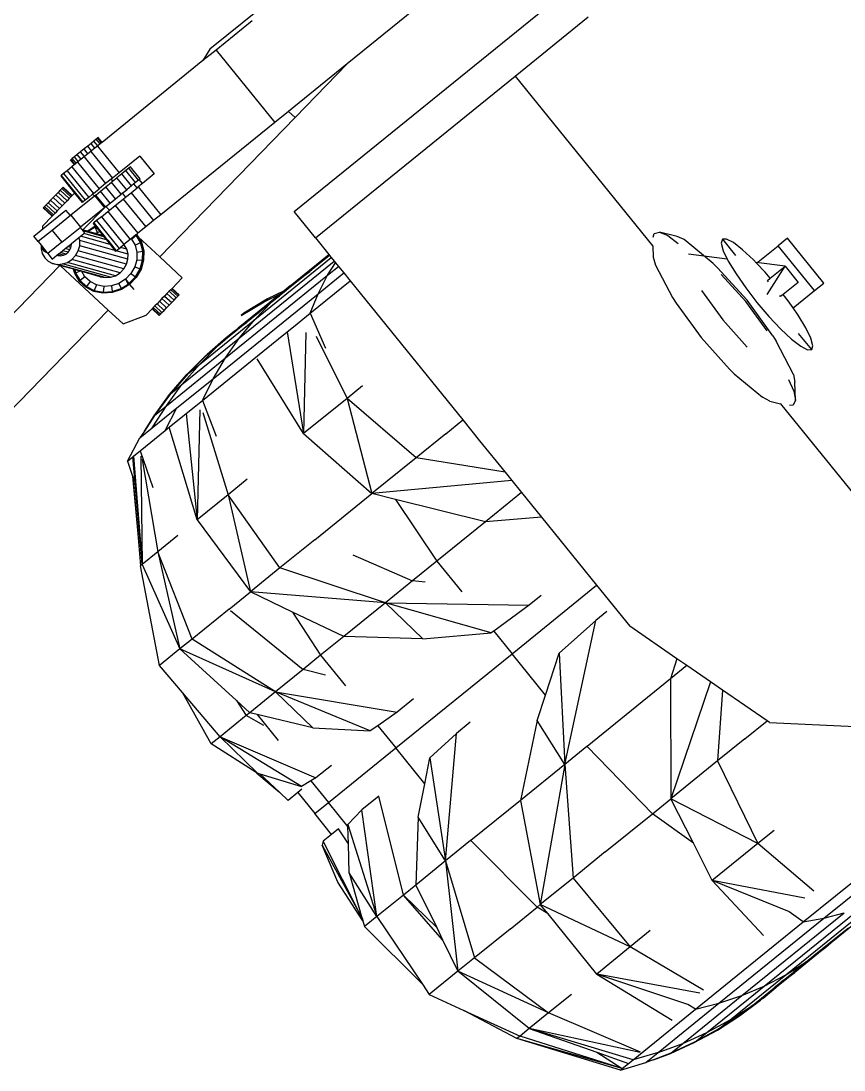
# Model space of a CAD drawing. Header units: inches. Extents: x -625442 to 34963, y -27993 to 66986.
# Drawn here: x -336495.08 to -336473.98, y 27879.88 to 27906.79 of the extents above; entities that cross this region are included whole.
import ezdxf

# ---------------------------------------------------------------- set-up
doc = ezdxf.new("R2010")
doc.units = ezdxf.units.IN
doc.header["$LTSCALE"] = 0.5
doc.header["$MEASUREMENT"] = 0
doc.layers.add('P-FURNITURE', color=201, linetype='Continuous')

# ---------------------------------------------------------------- blocks, each defined once
blk = doc.blocks.new('John Deere pl')
for p, q in [((7.2852, 3.6686), (7.1587, 3.6686)), ((7.1822, 3.6725), (7.2357, 3.6725)), ((7.2109, 3.6715), (7.2052, 3.6715)), ((7.2357, 3.6725), (7.2109, 3.6715)), ((7.2504, 3.6715), (7.2109, 3.6715)), ((7.2357, 3.6725), (7.2765, 3.6725)), ((7.2556, 3.6717), (7.2357, 3.6725)), ((7.2556, 3.6717), (7.2504, 3.6715)), ((7.2605, 3.6715), (7.2504, 3.6715)), ((7.2765, 3.6725), (7.2556, 3.6717)), ((7.2605, 3.6715), (7.2556, 3.6717)), ((7.2852, 3.6686), (7.2605, 3.6715)), ((7.2605, 3.6715), (7.2772, 3.6715)), ((7.2902, 3.6719), (7.2765, 3.6725)), ((7.2765, 3.6725), (7.3043, 3.6725)), ((7.2902, 3.6719), (7.2772, 3.6715)), ((7.2906, 3.6715), (7.2772, 3.6715)), ((7.3583, 3.6686), (7.2852, 3.6686)), ((7.3095, 3.6637), (7.2852, 3.6686)), ((7.3043, 3.6725), (7.2902, 3.6719)), ((7.2968, 3.6717), (7.2902, 3.6719)), ((7.2906, 3.6715), (7.2968, 3.6717)), ((7.2906, 3.6715), (7.2945, 3.6715)), ((7.2987, 3.6716), (7.2945, 3.6715)), ((7.2945, 3.6715), (7.3027, 3.6715)), ((7.2968, 3.6717), (7.3112, 3.6722)), ((7.2987, 3.6716), (7.2968, 3.6717)), ((7.3129, 3.6721), (7.2987, 3.6716)), ((7.3027, 3.6715), (7.2987, 3.6716)), ((7.3314, 3.6715), (7.3027, 3.6715)), ((7.3182, 3.6725), (7.3043, 3.6725)), ((7.3112, 3.6722), (7.3043, 3.6725)), ((7.3112, 3.6722), (7.3182, 3.6725)), ((7.3129, 3.6721), (7.3112, 3.6722)), ((7.3198, 3.6724), (7.3129, 3.6721)), ((7.3314, 3.6715), (7.3129, 3.6721)), ((7.3182, 3.6725), (7.3214, 3.6725)), ((7.3182, 3.6725), (7.3198, 3.6724)), ((7.3214, 3.6725), (7.3198, 3.6724)), ((7.3198, 3.6724), (7.3458, 3.6715)), ((7.3483, 3.6715), (7.3214, 3.6725)), ((7.3583, 3.6686), (7.3314, 3.6715)), ((7.3314, 3.6715), (7.3458, 3.6715)), ((7.3458, 3.6715), (7.3732, 3.6686)), ((7.3483, 3.6715), (7.3458, 3.6715)), ((7.375, 3.6686), (7.3483, 3.6715)), ((7.3732, 3.6686), (7.3583, 3.6686)), ((7.385, 3.6637), (7.3583, 3.6686)), ((7.3732, 3.6686), (7.4003, 3.6637)), ((7.3732, 3.6686), (7.375, 3.6686)), ((7.4014, 3.6637), (7.375, 3.6686)), ((7.3095, 3.6637), (7.1791, 3.6637)), ((7.3334, 3.657), (7.1991, 3.657)), ((7.2186, 3.6483), (7.1991, 3.657)), ((7.385, 3.6637), (7.3095, 3.6637)), ((7.3334, 3.657), (7.3095, 3.6637)), ((7.411, 3.657), (7.3334, 3.657)), ((7.3566, 3.6483), (7.3334, 3.657)), ((7.4003, 3.6637), (7.385, 3.6637)), ((7.411, 3.657), (7.385, 3.6637)), ((7.4003, 3.6637), (7.4268, 3.657)), ((7.4003, 3.6637), (7.4014, 3.6637)), ((7.4273, 3.657), (7.4014, 3.6637)), ((7.4268, 3.657), (7.411, 3.657)), ((7.4365, 3.6483), (7.411, 3.657)), ((7.4268, 3.657), (7.4448, 3.651)), ((7.4268, 3.657), (7.4273, 3.657)), ((7.4448, 3.651), (7.4273, 3.657)), ((7.2186, 3.6483), (7.0318, 3.6483)), ((7.3566, 3.6483), (7.2186, 3.6483)), ((7.2374, 3.6379), (7.2186, 3.6483)), ((7.4365, 3.6483), (7.3566, 3.6483)), ((7.3791, 3.6379), (7.3566, 3.6483)), ((7.4527, 3.6483), (7.4365, 3.6483)), ((7.4365, 3.6483), (7.461, 3.6379)), ((7.4448, 3.651), (7.4527, 3.6483)), ((7.4777, 3.6379), (7.4527, 3.6483)), ((7.2374, 3.6379), (7.0457, 3.6379)), ((7.3791, 3.6379), (7.2374, 3.6379)), ((7.2374, 3.6379), (7.2421, 3.6208)), ((7.461, 3.6379), (7.3791, 3.6379)), ((7.3791, 3.6379), (7.382, 3.6292)), ((7.4501, 3.6367), (7.498, 3.5465)), ((7.4505, 3.6367), (7.5234, 3.5465)), ((7.461, 3.6379), (7.5234, 3.5465)), ((7.467, 3.6379), (7.461, 3.6379)), ((7.4851, 3.6086), (7.467, 3.6379)), ((7.4754, 3.6379), (7.467, 3.6379)), ((7.4851, 3.6086), (7.4754, 3.6379)), ((7.4777, 3.6379), (7.4754, 3.6379)), ((7.4754, 3.6379), (7.5396, 3.5465)), ((7.4754, 3.6379), (7.5356, 3.5465)), ((7.4777, 3.6379), (7.5396, 3.5465)), ((7.2828, 3.5465), (7.2777, 3.623)), ((7.3604, 3.6281), (7.3906, 3.5465)), ((7.3652, 3.628), (7.4348, 3.5465)), ((7.382, 3.6291), (7.382, 3.6292)), ((7.382, 3.6292), (7.4348, 3.5465)), ((7.4348, 3.5465), (7.4046, 3.6317)), ((7.2092, 3.6204), (7.2228, 3.5465)), ((7.2209, 3.6202), (7.2828, 3.5465)), ((7.2417, 3.6212), (7.2828, 3.5465)), ((7.5234, 3.5465), (7.4851, 3.6086)), ((7.2016, 3.5465), (7.2228, 3.5465)), ((7.2018, 3.4551), (7.2228, 3.5465)), ((7.2228, 3.5465), (7.2633, 3.4551)), ((7.2228, 3.5465), (7.2828, 3.5465)), ((7.2828, 3.5465), (7.2739, 3.5049)), ((7.3643, 3.5465), (7.3906, 3.5465)), ((7.3906, 3.5465), (7.4349, 3.4551)), ((7.3919, 3.4551), (7.3906, 3.5465)), ((7.3906, 3.5465), (7.4348, 3.5465)), ((7.4348, 3.5465), (7.4348, 3.4675)), ((7.4678, 3.5465), (7.498, 3.5465)), ((7.498, 3.5465), (7.5431, 3.4551)), ((7.5216, 3.4551), (7.498, 3.5465)), ((7.498, 3.5465), (7.5234, 3.5465)), ((7.5234, 3.5465), (7.5431, 3.4551)), ((7.5234, 3.5465), (7.5356, 3.5465)), ((7.5356, 3.5465), (7.5396, 3.5465)), ((7.5636, 3.49), (7.5356, 3.5465)), ((7.5396, 3.5465), (7.5636, 3.49)), ((7.1359, 3.4581), (7.0704, 3.516)), ((7.2739, 3.5049), (7.2633, 3.4551)), ((7.2739, 3.5049), (7.2876, 3.4551)), ((7.5808, 3.4551), (7.5636, 3.49)), ((7.4348, 3.4675), (7.4389, 3.4551)), ((7.4348, 3.4675), (7.4349, 3.4551)), ((7.1359, 3.4581), (7.1368, 3.4551)), ((7.1661, 3.4551), (7.1368, 3.4551)), ((7.1368, 3.4551), (7.1446, 3.4285)), ((7.1524, 3.4022), (7.2018, 3.4551)), ((7.1567, 3.3876), (7.2633, 3.4551)), ((7.1661, 3.4551), (7.2018, 3.4551)), ((7.1864, 3.3596), (7.2633, 3.4551)), ((7.2018, 3.4551), (7.2633, 3.4551)), ((7.2876, 3.4551), (7.2633, 3.4551)), ((7.2876, 3.4551), (7.2961, 3.3596)), ((7.3495, 3.4551), (7.2876, 3.4551)), ((7.3253, 3.3596), (7.4349, 3.4551)), ((7.3253, 3.3596), (7.3919, 3.4551)), ((7.3495, 3.4551), (7.3919, 3.4551)), ((7.3838, 3.3596), (7.4349, 3.4551)), ((7.3919, 3.4551), (7.4349, 3.4551)), ((7.4389, 3.4551), (7.4349, 3.4551)), ((7.4389, 3.4551), (7.449, 3.3596)), ((7.4746, 3.4551), (7.4389, 3.4551)), ((7.4746, 3.4551), (7.5216, 3.4551)), ((7.4821, 3.3596), (7.5431, 3.4551)), ((7.4821, 3.3596), (7.5216, 3.4551)), ((7.5216, 3.4551), (7.5431, 3.4551)), ((7.5351, 3.4202), (7.5431, 3.4551)), ((7.5431, 3.4551), (7.5808, 3.4551)), ((7.5797, 3.4425), (7.5808, 3.4551)), ((7.5724, 3.3596), (7.5797, 3.4425)), ((7.5886, 3.3596), (7.5797, 3.4425)), ((7.1446, 3.4285), (7.1524, 3.4022)), ((7.532, 3.4068), (7.5351, 3.4202)), ((7.5351, 3.4202), (7.5375, 3.3596)), ((7.1524, 3.4022), (7.1567, 3.3876)), ((7.5213, 3.3596), (7.532, 3.4068)), ((7.532, 3.4068), (7.5375, 3.3596)), ((7.1567, 3.3876), (7.1649, 3.3596)), ((7.1649, 3.3596), (7.1864, 3.3596)), ((7.1649, 3.3596), (7.1684, 3.3477)), ((7.1684, 3.3477), (7.1864, 3.3596)), ((7.1864, 3.3596), (7.2961, 3.3596)), ((7.3253, 3.3596), (7.2084, 3.2653)), ((7.2584, 3.2677), (7.3253, 3.3596)), ((7.2961, 3.3596), (7.2961, 3.3594)), ((7.2961, 3.3596), (7.2962, 3.3596)), ((7.2962, 3.3596), (7.3253, 3.3596)), ((7.3253, 3.3596), (7.3191, 3.3071)), ((7.3191, 3.3071), (7.3838, 3.3596)), ((7.3253, 3.3596), (7.3838, 3.3596)), ((7.3838, 3.3596), (7.449, 3.3596)), ((7.4821, 3.3596), (7.3915, 3.2653)), ((7.4283, 3.2677), (7.4821, 3.3596)), ((7.449, 3.3596), (7.449, 3.3595)), ((7.449, 3.3596), (7.4491, 3.3596)), ((7.4491, 3.3596), (7.4821, 3.3596)), ((7.4757, 3.3071), (7.5213, 3.3596)), ((7.4821, 3.3596), (7.4757, 3.3071)), ((7.4821, 3.3596), (7.5213, 3.3596)), ((7.5375, 3.3596), (7.4933, 3.2653)), ((7.5724, 3.3596), (7.5157, 3.2653)), ((7.5213, 3.3596), (7.5375, 3.3596)), ((7.5362, 3.2677), (7.5724, 3.3596)), ((7.5375, 3.3596), (7.5724, 3.3596)), ((7.5724, 3.3596), (7.5662, 3.3071)), ((7.5724, 3.3596), (7.5886, 3.3596)), ((7.5862, 3.3539), (7.5886, 3.3596)), ((7.1684, 3.3477), (7.1849, 3.2917)), ((7.5662, 3.3071), (7.585, 3.351)), ((7.585, 3.351), (7.5666, 3.2653)), ((7.5699, 3.2677), (7.5854, 3.3521)), ((7.5862, 3.3539), (7.5812, 3.3071)), ((7.585, 3.351), (7.5854, 3.3521)), ((7.5854, 3.3521), (7.5862, 3.3539)), ((6.9223, 3.2121), (6.9223, 3.3379)), ((7.3191, 3.3071), (7.2961, 3.2921)), ((7.4757, 3.3071), (7.449, 3.2849)), ((7.5662, 3.3071), (7.5482, 3.2835)), ((7.5812, 3.3071), (7.5699, 3.2677)), ((7.1849, 3.2378), (7.1849, 3.2917)), ((7.2961, 3.2921), (7.2584, 3.2677)), ((7.2961, 3.2921), (7.2961, 3.2378)), ((7.449, 3.2849), (7.4283, 3.2677)), ((7.449, 3.2849), (7.449, 3.2378)), ((7.5482, 3.2835), (7.5375, 3.2694)), ((7.5482, 3.2835), (7.5465, 3.2653)), ((7.5375, 3.2694), (7.5362, 3.2677)), ((7.5375, 3.2694), (7.5375, 3.2378)), ((7.1936, 3.2653), (7.2084, 3.2653)), ((7.2084, 3.2653), (7.2584, 3.2677)), ((7.3732, 3.2653), (7.3915, 3.2653)), ((7.3915, 3.2653), (7.4283, 3.2677)), ((7.4933, 3.2653), (7.5157, 3.2653)), ((7.5157, 3.2653), (7.5362, 3.2677)), ((7.5465, 3.2653), (7.5555, 3.2653)), ((7.5555, 3.2653), (7.5555, 3.2378)), ((7.5555, 3.2653), (7.5666, 3.2653)), ((7.5666, 3.2653), (7.5699, 3.2677)), ((7.2961, 3.2378), (7.1849, 3.2378)), ((7.1849, 3.1484), (7.1849, 3.2378)), ((7.2961, 3.2081), (7.2961, 3.2378)), ((7.449, 3.2378), (7.2961, 3.2378)), ((7.449, 3.2086), (7.449, 3.2378)), ((7.5375, 3.2378), (7.449, 3.2378)), ((7.5555, 3.2378), (7.5375, 3.2378)), ((7.5375, 3.2095), (7.5375, 3.2378)), ((7.5555, 3.2103), (7.5555, 3.2378)), ((6.908, 3.2187), (6.8968, 3.204)), ((6.9036, 3.2106), (6.908, 3.2187)), ((6.908, 3.2187), (6.9131, 3.2212)), ((6.9131, 3.2212), (6.9162, 3.219)), ((6.9005, 3.1979), (6.9036, 3.2106)), ((6.9292, 3.203), (6.9223, 3.2121)), ((6.9223, 3.2115), (6.9223, 3.2121)), ((7.2354, 3.2103), (7.2514, 3.2103)), ((7.3637, 3.116), (7.2514, 3.2103)), ((7.2514, 3.2103), (7.2961, 3.2081)), ((7.2961, 3.2081), (7.2991, 3.2079)), ((7.2991, 3.2079), (7.3637, 3.116)), ((7.3574, 3.1686), (7.2991, 3.2079)), ((7.4035, 3.2103), (7.425, 3.2103)), ((7.5083, 3.116), (7.425, 3.2103)), ((7.425, 3.2103), (7.449, 3.2086)), ((7.449, 3.2086), (7.4582, 3.2079)), ((7.5018, 3.1686), (7.4582, 3.2079)), ((7.4582, 3.2079), (7.5083, 3.116)), ((7.5112, 3.2103), (7.5316, 3.2103)), ((7.5812, 3.116), (7.5316, 3.2103)), ((7.5316, 3.2103), (7.5375, 3.2095)), ((7.5375, 3.2095), (7.5487, 3.2079)), ((7.5487, 3.2079), (7.5812, 3.116)), ((7.5506, 3.2051), (7.5487, 3.2079)), ((7.5501, 3.2103), (7.5555, 3.2103)), ((7.5734, 3.1711), (7.5506, 3.2051)), ((7.5555, 3.2103), (7.5681, 3.2103)), ((7.5698, 3.1981), (7.5681, 3.2103)), ((6.8932, 3.1969), (6.8856, 3.1595)), ((6.8932, 3.1969), (6.8968, 3.204)), ((6.9292, 3.203), (6.9325, 3.1951)), ((6.9399, 3.1584), (6.9325, 3.1951)), ((7.5753, 3.1686), (7.5698, 3.1981)), ((7.5734, 3.1711), (7.5698, 3.1981)), ((6.8593, 3.1866), (6.8561, 3.1793)), ((6.8627, 3.189), (6.8593, 3.1866)), ((6.8661, 3.1866), (6.8627, 3.189)), ((6.8627, 3.189), (6.8627, 3.1678)), ((6.8693, 3.1793), (6.8661, 3.1866)), ((6.8561, 3.1793), (6.8534, 3.1678)), ((6.872, 3.1678), (6.8693, 3.1793)), ((6.8534, 3.1678), (6.8513, 3.1528)), ((6.8741, 3.1528), (6.872, 3.1678)), ((7.3574, 3.1686), (7.4186, 3.116)), ((7.3637, 3.116), (7.3574, 3.1686)), ((7.5083, 3.116), (7.5018, 3.1686)), ((7.5018, 3.1686), (7.5375, 3.1222)), ((7.5751, 3.1686), (7.5734, 3.1711)), ((7.5812, 3.116), (7.5751, 3.1686)), ((7.5751, 3.1686), (7.5754, 3.1676)), ((7.5754, 3.1676), (7.5753, 3.1686)), ((7.5754, 3.1676), (7.5928, 3.116)), ((6.8513, 3.1528), (6.8506, 3.1439)), ((6.8754, 3.1353), (6.8741, 3.1528)), ((6.8847, 3.1531), (6.8823, 3.1083)), ((6.8847, 3.1531), (6.8856, 3.1595)), ((6.9399, 3.1584), (6.9404, 3.1518)), ((6.9427, 3.1083), (6.9404, 3.1518)), ((7.2961, 3.116), (7.2961, 3.1566)), ((7.449, 3.116), (7.449, 3.1563)), ((7.5375, 3.1222), (7.5375, 3.1563)), ((6.8104, 3.1439), (6.8104, 3.085)), ((6.8225, 3.1439), (6.8104, 3.1439)), ((6.8225, 3.1439), (6.8225, 3.085)), ((6.8506, 3.1439), (6.8225, 3.1439)), ((6.8506, 3.1439), (6.85, 3.1353)), ((6.8861, 3.1455), (6.8841, 3.1083)), ((6.9143, 3.1083), (6.9123, 3.1455)), ((7.1849, 3.1484), (7.2322, 3.116)), ((7.1849, 3.116), (7.1849, 3.1484)), ((6.85, 3.1353), (6.8498, 3.1269)), ((6.8759, 3.1165), (6.8754, 3.1353)), ((7.4579, 3.1351), (7.4721, 3.116)), ((7.5393, 3.1351), (7.5468, 3.116)), ((6.8303, 3.1057), (6.8303, 3.1269)), ((6.8303, 3.1269), (6.8498, 3.1269)), ((6.8498, 3.1269), (6.8533, 3.1269)), ((6.8533, 3.1269), (6.8533, 3.1255)), ((7.3189, 3.1251), (7.3284, 3.116)), ((7.5375, 3.1222), (7.5423, 3.116)), ((6.8627, 3.1165), (6.8303, 3.1057)), ((6.8754, 3.0977), (6.8759, 3.1165)), ((6.8823, 3.1083), (6.8847, 3.0635)), ((6.8841, 3.1083), (6.8861, 3.0712)), ((6.9123, 3.0712), (6.9143, 3.1083)), ((6.9404, 3.0649), (6.9427, 3.1083)), ((7.1849, 3.116), (7.2322, 3.116)), ((7.1849, 3.1002), (7.1849, 3.116)), ((7.2322, 3.116), (7.2961, 3.116)), ((7.2322, 3.116), (7.2893, 3.0404)), ((7.2893, 3.0404), (7.2961, 3.116)), ((7.2961, 3.116), (7.3284, 3.116)), ((7.3284, 3.116), (7.3637, 3.116)), ((7.3589, 3.0569), (7.3284, 3.116)), ((7.3637, 3.116), (7.464, 3.0205)), ((7.3637, 3.116), (7.4252, 3.0205)), ((7.3637, 3.116), (7.4186, 3.116)), ((7.4186, 3.116), (7.449, 3.116)), ((7.4186, 3.116), (7.4435, 3.0637)), ((7.4435, 3.0637), (7.449, 3.116)), ((7.449, 3.116), (7.4721, 3.116)), ((7.4916, 3.0225), (7.4721, 3.116)), ((7.4721, 3.116), (7.5083, 3.116)), ((7.5083, 3.116), (7.5407, 3.0205)), ((7.5083, 3.116), (7.5423, 3.116)), ((7.5083, 3.116), (7.5566, 3.0205)), ((7.5423, 3.116), (7.5468, 3.116)), ((7.5423, 3.116), (7.545, 3.0979)), ((7.545, 3.0979), (7.5468, 3.116)), ((7.5468, 3.116), (7.5812, 3.116)), ((7.5812, 3.116), (7.5928, 3.116)), ((7.5812, 3.116), (7.5826, 3.0568)), ((7.5928, 3.116), (7.5826, 3.0568)), ((6.8498, 3.1057), (6.8303, 3.1057)), ((6.8303, 3.1057), (6.851, 3.0842)), ((6.8498, 3.1057), (6.85, 3.0977)), ((6.8533, 3.1057), (6.8498, 3.1057)), ((6.85, 3.0977), (6.851, 3.085)), ((6.8533, 3.1075), (6.8533, 3.1057)), ((6.8741, 3.0803), (6.8754, 3.0977)), ((7.1849, 3.1002), (7.3043, 3.0205)), ((7.1849, 3.0894), (7.1849, 3.1002)), ((7.545, 3.0979), (7.5566, 3.0205)), ((7.1849, 3.0894), (7.2463, 3.0205)), ((7.1849, 3.0478), (7.1849, 3.0894)), ((6.8104, 3.085), (6.8225, 3.085)), ((6.851, 3.085), (6.8225, 3.085)), ((6.851, 3.085), (6.8513, 3.0803)), ((6.8513, 3.0803), (6.8534, 3.0652)), ((6.872, 3.0652), (6.8741, 3.0803)), ((6.8534, 3.0652), (6.8561, 3.0537)), ((6.8627, 3.044), (6.8627, 3.0652)), ((6.8693, 3.0537), (6.872, 3.0652)), ((6.9399, 3.0582), (6.9404, 3.0649)), ((6.8715, 3.0629), (6.8992, 3.0341)), ((6.8847, 3.0635), (6.8856, 3.0572)), ((6.8856, 3.0572), (6.8932, 3.0198)), ((6.9325, 3.0215), (6.9399, 3.0582)), ((7.4435, 3.0637), (7.464, 3.0205)), ((7.5826, 3.0568), (7.5835, 3.0205)), ((6.8561, 3.0537), (6.8593, 3.0465)), ((6.8593, 3.0465), (6.8627, 3.044)), ((6.8627, 3.044), (6.8661, 3.0465)), ((6.8661, 3.0465), (6.8693, 3.0537)), ((7.1849, 3.0205), (7.1849, 3.0478)), ((7.2893, 3.0404), (7.3043, 3.0205)), ((6.8932, 3.0198), (6.8968, 3.0127)), ((6.8968, 3.0127), (6.908, 2.9979)), ((6.9036, 3.0061), (6.9005, 3.0188)), ((6.9223, 3.0046), (6.9292, 3.0137)), ((6.9292, 3.0137), (6.9325, 3.0215)), ((7.2073, 3.0205), (7.1849, 3.0205)), ((7.1849, 2.8377), (7.1849, 3.0205)), ((7.2073, 3.0205), (7.2463, 3.0205)), ((7.2463, 3.0205), (7.2629, 2.9291)), ((7.2463, 3.0205), (7.3043, 3.0205)), ((7.2629, 2.9291), (7.3043, 3.0205)), ((7.32, 2.9291), (7.3043, 3.0205)), ((7.3795, 3.0205), (7.3043, 3.0205)), ((7.3795, 3.0205), (7.4252, 3.0205)), ((7.4193, 2.9291), (7.464, 3.0205)), ((7.4252, 3.0205), (7.4193, 2.9291)), ((7.4252, 3.0205), (7.464, 3.0205)), ((7.46, 2.9291), (7.464, 3.0205)), ((7.4921, 3.0205), (7.464, 3.0205)), ((7.4921, 3.0205), (7.5407, 3.0205)), ((7.5407, 3.0205), (7.5118, 2.9291)), ((7.5118, 2.9291), (7.5566, 3.0205)), ((7.5324, 2.9291), (7.5566, 3.0205)), ((7.5835, 3.0205), (7.5345, 2.9291)), ((7.5407, 3.0205), (7.5566, 3.0205)), ((7.5566, 3.0205), (7.5835, 3.0205)), ((6.908, 2.9979), (6.9036, 3.0061)), ((6.9223, 3.0046), (6.9223, 3.0052)), ((6.9223, 2.7813), (6.9223, 3.0046)), ((6.9131, 2.9954), (6.908, 2.9979)), ((6.9162, 2.9977), (6.9131, 2.9954)), ((7.2426, 2.9291), (7.2629, 2.9291)), ((7.2474, 2.8599), (7.2629, 2.9291)), ((7.2531, 2.8502), (7.32, 2.9291)), ((7.2629, 2.9291), (7.32, 2.9291)), ((7.2677, 2.8377), (7.32, 2.9291)), ((7.32, 2.9291), (7.3088, 2.8397)), ((7.3864, 2.8476), (7.4193, 2.9291)), ((7.3871, 2.8433), (7.46, 2.9291)), ((7.3942, 2.9291), (7.4193, 2.9291)), ((7.4005, 2.8377), (7.46, 2.9291)), ((7.4193, 2.9291), (7.46, 2.9291)), ((7.46, 2.9291), (7.4226, 2.8377)), ((7.4639, 2.8424), (7.5324, 2.9291)), ((7.4648, 2.8458), (7.5118, 2.9291)), ((7.4697, 2.8377), (7.5324, 2.9291)), ((7.4852, 2.9291), (7.5118, 2.9291)), ((7.5324, 2.9291), (7.4858, 2.8601)), ((7.5118, 2.9291), (7.5324, 2.9291)), ((7.5162, 2.9021), (7.5345, 2.9291)), ((7.5324, 2.9291), (7.5345, 2.9291)), ((7.4832, 2.853), (7.5162, 2.9021)), ((7.4836, 2.854), (7.5162, 2.9021)), ((7.2374, 2.8377), (7.2477, 2.8752)), ((7.3791, 2.8377), (7.3912, 2.8748)), ((7.461, 2.8377), (7.4743, 2.8749)), ((7.4858, 2.8601), (7.4707, 2.8377)), ((7.4777, 2.8377), (7.4832, 2.853)), ((7.4832, 2.853), (7.4836, 2.854)), ((7.4836, 2.854), (7.4858, 2.8601)), ((7.2374, 2.8377), (7.1849, 2.8377)), ((7.1849, 2.8273), (7.1849, 2.8377)), ((7.2374, 2.8377), (7.2186, 2.8273)), ((7.2594, 2.8377), (7.2374, 2.8377)), ((7.2677, 2.8377), (7.2594, 2.8377)), ((7.2996, 2.8377), (7.2677, 2.8377)), ((7.3791, 2.8377), (7.2996, 2.8377)), ((7.3791, 2.8377), (7.3566, 2.8273)), ((7.3878, 2.8377), (7.3791, 2.8377)), ((7.4005, 2.8377), (7.3878, 2.8377)), ((7.4226, 2.8377), (7.4005, 2.8377)), ((7.4279, 2.8377), (7.4041, 2.8273)), ((7.4279, 2.8377), (7.4226, 2.8377)), ((7.461, 2.8377), (7.4279, 2.8377)), ((7.4777, 2.8377), (7.4527, 2.8273)), ((7.4627, 2.8377), (7.461, 2.8377)), ((7.4697, 2.8377), (7.4627, 2.8377)), ((7.4707, 2.8377), (7.4697, 2.8377)), ((7.4777, 2.8377), (7.4707, 2.8377)), ((7.2186, 2.8273), (7.1849, 2.8273)), ((7.1849, 2.8187), (7.1849, 2.8273)), ((7.1991, 2.8187), (7.1849, 2.8139)), ((7.1991, 2.8187), (7.1849, 2.8187)), ((7.1849, 2.8139), (7.1849, 2.8187)), ((7.2186, 2.8273), (7.1991, 2.8187)), ((7.3334, 2.8187), (7.1991, 2.8187)), ((7.3566, 2.8273), (7.2186, 2.8273)), ((7.3334, 2.8187), (7.3095, 2.8119)), ((7.3566, 2.8273), (7.3334, 2.8187)), ((7.411, 2.8187), (7.3334, 2.8187)), ((7.4041, 2.8273), (7.3566, 2.8273)), ((7.411, 2.8187), (7.385, 2.8119)), ((7.4003, 2.8119), (7.4268, 2.8187)), ((7.4273, 2.8187), (7.4014, 2.8119)), ((7.4365, 2.8273), (7.4041, 2.8273)), ((7.4365, 2.8273), (7.411, 2.8187)), ((7.4268, 2.8187), (7.411, 2.8187)), ((7.4268, 2.8187), (7.4448, 2.8247)), ((7.4268, 2.8187), (7.4273, 2.8187)), ((7.4448, 2.8247), (7.4273, 2.8187)), ((7.4527, 2.8273), (7.4365, 2.8273)), ((7.4448, 2.8247), (7.4527, 2.8273)), ((7.1849, 2.8119), (7.1849, 2.8139)), ((7.3095, 2.8119), (7.1849, 2.8119)), ((7.1849, 2.8071), (7.1849, 2.8119)), ((7.3095, 2.8119), (7.2852, 2.8071)), ((7.385, 2.8119), (7.3095, 2.8119)), ((7.385, 2.8119), (7.3583, 2.8071)), ((7.3732, 2.8071), (7.4003, 2.8119)), ((7.4014, 2.8119), (7.375, 2.8071)), ((7.4003, 2.8119), (7.385, 2.8119)), ((7.4003, 2.8119), (7.4014, 2.8119)), ((7.2852, 2.8071), (7.1849, 2.8071)), ((7.1849, 2.8042), (7.1849, 2.8071)), ((7.2052, 2.8042), (7.1849, 2.8033)), ((7.1849, 2.8042), (7.2052, 2.8042)), ((7.1849, 2.8033), (7.1849, 2.8042)), ((7.1849, 2.8032), (7.1849, 2.8033)), ((7.2357, 2.8032), (7.1849, 2.8032)), ((7.1849, 2.7813), (7.1849, 2.8032)), ((7.2052, 2.8042), (7.2109, 2.8042)), ((7.2357, 2.8032), (7.2109, 2.8042)), ((7.2109, 2.8042), (7.2391, 2.8042)), ((7.2423, 2.8035), (7.2357, 2.8032)), ((7.2357, 2.8032), (7.2435, 2.8032)), ((7.2391, 2.8042), (7.2423, 2.8035)), ((7.2391, 2.8042), (7.2444, 2.8042)), ((7.2467, 2.8036), (7.2423, 2.8035)), ((7.2423, 2.8035), (7.2435, 2.8032)), ((7.2435, 2.8032), (7.2621, 2.799)), ((7.2486, 2.8032), (7.2435, 2.8032)), ((7.2444, 2.8042), (7.2504, 2.8042)), ((7.2467, 2.8036), (7.2444, 2.8042)), ((7.2556, 2.804), (7.2467, 2.8036)), ((7.2486, 2.8032), (7.2467, 2.8036)), ((7.2486, 2.8032), (7.2765, 2.8032)), ((7.2667, 2.799), (7.2486, 2.8032)), ((7.2556, 2.804), (7.2504, 2.8042)), ((7.2504, 2.8042), (7.2605, 2.8042)), ((7.2605, 2.8042), (7.2556, 2.804)), ((7.2765, 2.8032), (7.2556, 2.804)), ((7.2852, 2.8071), (7.2605, 2.8042)), ((7.2605, 2.8042), (7.2772, 2.8042)), ((7.2621, 2.799), (7.2667, 2.799)), ((7.2621, 2.799), (7.29, 2.7952)), ((7.2939, 2.7952), (7.2667, 2.799)), ((7.2902, 2.8037), (7.2765, 2.8032)), ((7.2765, 2.8032), (7.3043, 2.8032)), ((7.2902, 2.8037), (7.2772, 2.8042)), ((7.2772, 2.8042), (7.2906, 2.8042)), ((7.3583, 2.8071), (7.2852, 2.8071)), ((7.2968, 2.804), (7.2902, 2.8037)), ((7.3043, 2.8032), (7.2902, 2.8037)), ((7.2906, 2.8042), (7.2945, 2.8042)), ((7.2906, 2.8042), (7.2968, 2.804)), ((7.2987, 2.804), (7.2945, 2.8042)), ((7.2945, 2.8042), (7.3027, 2.8042)), ((7.2968, 2.804), (7.3112, 2.8034)), ((7.2987, 2.804), (7.2968, 2.804)), ((7.3027, 2.8042), (7.2987, 2.804)), ((7.3129, 2.8035), (7.2987, 2.804)), ((7.3027, 2.8042), (7.3314, 2.8042)), ((7.3112, 2.8034), (7.3043, 2.8032)), ((7.3182, 2.8032), (7.3043, 2.8032)), ((7.3129, 2.8035), (7.3112, 2.8034)), ((7.3112, 2.8034), (7.3182, 2.8032)), ((7.3314, 2.8042), (7.3129, 2.8035)), ((7.3198, 2.8033), (7.3129, 2.8035)), ((7.3182, 2.8032), (7.3198, 2.8033)), ((7.3182, 2.8032), (7.3214, 2.8032)), ((7.3198, 2.8033), (7.3458, 2.8042)), ((7.3214, 2.8032), (7.3198, 2.8033)), ((7.3483, 2.8042), (7.3214, 2.8032)), ((7.3583, 2.8071), (7.3314, 2.8042)), ((7.3314, 2.8042), (7.3458, 2.8042)), ((7.3458, 2.8042), (7.3732, 2.8071)), ((7.3483, 2.8042), (7.3458, 2.8042)), ((7.375, 2.8071), (7.3483, 2.8042)), ((7.3732, 2.8071), (7.3583, 2.8071)), ((7.3732, 2.8071), (7.375, 2.8071)), ((7.29, 2.7952), (7.2939, 2.7952)), ((6.9223, 2.7813), (6.8262, 2.7813)), ((7.1849, 2.7813), (6.9223, 2.7813)), ((7.1849, 2.7813), (7.1849, 2.7467)), ((7.1849, 2.7467), (6.8262, 2.7467)), ((7.3302, 2.739), (7.3297, 2.7389)), ((7.3311, 2.7292), (7.3297, 2.7389)), ((7.3316, 2.7391), (7.3302, 2.739)), ((7.3316, 2.7292), (7.3302, 2.739)), ((7.334, 2.7394), (7.3316, 2.7391)), ((7.333, 2.7294), (7.3316, 2.7391)), ((7.337, 2.7398), (7.334, 2.7394)), ((7.3353, 2.7297), (7.334, 2.7394)), ((7.3405, 2.7402), (7.337, 2.7398)), ((7.3384, 2.73), (7.337, 2.7398)), ((7.3443, 2.7407), (7.3405, 2.7402)), ((7.3419, 2.7305), (7.3405, 2.7402)), ((7.348, 2.7411), (7.3443, 2.7407)), ((7.3457, 2.7309), (7.3443, 2.7407)), ((7.3516, 2.7415), (7.348, 2.7411)), ((7.3494, 2.7314), (7.348, 2.7411)), ((7.3546, 2.7419), (7.3516, 2.7415)), ((7.3529, 2.7318), (7.3516, 2.7415)), ((7.3569, 2.7422), (7.3546, 2.7419)), ((7.356, 2.7322), (7.3546, 2.7419)), ((7.3584, 2.7424), (7.3569, 2.7422)), ((7.3583, 2.7324), (7.3569, 2.7422)), ((7.3583, 2.7324), (7.3597, 2.7326)), ((7.3597, 2.7326), (7.3584, 2.7424)), ((7.3584, 2.7424), (7.3589, 2.7424)), ((7.3602, 2.7327), (7.3589, 2.7424)), ((7.3597, 2.7326), (7.3602, 2.7327)), ((7.3688, 2.7337), (7.3602, 2.7327)), ((7.3927, 2.7261), (7.3688, 2.7337)), ((7.3311, 2.7292), (7.3161, 2.7273)), ((7.3161, 2.7273), (7.3205, 2.6964)), ((7.3311, 2.7292), (7.3316, 2.7292)), ((7.3316, 2.7292), (7.333, 2.7294)), ((7.333, 2.7294), (7.3353, 2.7297)), ((7.3353, 2.7297), (7.3384, 2.73)), ((7.3384, 2.73), (7.3419, 2.7305)), ((7.3419, 2.7305), (7.3457, 2.7309)), ((7.3457, 2.7309), (7.3494, 2.7314)), ((7.3494, 2.7314), (7.3529, 2.7318)), ((7.3529, 2.7318), (7.356, 2.7322)), ((7.356, 2.7322), (7.3583, 2.7324)), ((7.3927, 2.7261), (7.3957, 2.7054)), ((7.3957, 2.7054), (7.5414, 2.723)), ((7.3623, 2.6988), (7.3623, 2.7055)), ((7.4051, 2.6395), (7.3957, 2.7054)), ((7.1236, 2.6726), (7.3205, 2.6964)), ((7.3205, 2.6964), (7.3248, 2.6664)), ((7.3355, 2.6885), (7.3433, 2.6941)), ((7.3359, 2.6882), (7.3436, 2.6937)), ((7.3439, 2.6932), (7.3363, 2.6878)), ((7.3433, 2.6941), (7.3525, 2.6976)), ((7.3436, 2.6937), (7.3433, 2.6941)), ((7.3436, 2.6937), (7.3526, 2.6971)), ((7.3439, 2.6932), (7.3436, 2.6937)), ((7.3528, 2.6966), (7.3439, 2.6932)), ((7.347, 2.6882), (7.3439, 2.6932)), ((7.347, 2.6882), (7.3544, 2.691)), ((7.3525, 2.6976), (7.3623, 2.6988)), ((7.3526, 2.6971), (7.3525, 2.6976)), ((7.3526, 2.6971), (7.3623, 2.6983)), ((7.3528, 2.6966), (7.3526, 2.6971)), ((7.3623, 2.6977), (7.3528, 2.6966)), ((7.3544, 2.691), (7.3528, 2.6966)), ((7.3544, 2.691), (7.3623, 2.692)), ((7.3623, 2.6983), (7.3623, 2.6988)), ((7.3623, 2.6977), (7.3623, 2.6983)), ((7.3623, 2.692), (7.3623, 2.6977)), ((7.3623, 2.692), (7.3631, 2.6976)), ((7.3623, 2.692), (7.3702, 2.691)), ((7.3631, 2.6976), (7.3632, 2.6982)), ((7.3718, 2.6966), (7.3631, 2.6976)), ((7.3632, 2.6982), (7.3633, 2.6986)), ((7.3632, 2.6982), (7.372, 2.6971)), ((7.3633, 2.6986), (7.3721, 2.6976)), ((7.3702, 2.691), (7.3718, 2.6966)), ((7.3702, 2.691), (7.3776, 2.6882)), ((7.3718, 2.6966), (7.372, 2.6971)), ((7.3807, 2.6932), (7.3718, 2.6966)), ((7.372, 2.6971), (7.3721, 2.6976)), ((7.372, 2.6971), (7.381, 2.6937)), ((7.3721, 2.6976), (7.3813, 2.6941)), ((7.3776, 2.6882), (7.3807, 2.6932)), ((7.3807, 2.6932), (7.381, 2.6937)), ((7.3883, 2.6878), (7.3807, 2.6932)), ((7.381, 2.6937), (7.3813, 2.6941)), ((7.381, 2.6937), (7.3887, 2.6882)), ((7.3813, 2.6941), (7.3891, 2.6885)), ((7.3257, 2.6729), (7.3295, 2.6813)), ((7.3262, 2.6728), (7.3299, 2.6811)), ((7.3304, 2.6808), (7.3267, 2.6726)), ((7.3295, 2.6813), (7.3355, 2.6885)), ((7.3299, 2.6811), (7.3295, 2.6813)), ((7.3299, 2.6811), (7.3359, 2.6882)), ((7.3304, 2.6808), (7.3299, 2.6811)), ((7.3363, 2.6878), (7.3304, 2.6808)), ((7.3358, 2.6779), (7.3304, 2.6808)), ((7.3359, 2.6882), (7.3355, 2.6885)), ((7.3358, 2.6779), (7.3407, 2.6838)), ((7.3363, 2.6878), (7.3359, 2.6882)), ((7.3407, 2.6838), (7.3363, 2.6878)), ((7.3407, 2.6838), (7.347, 2.6882)), ((7.3517, 2.6808), (7.3473, 2.6777)), ((7.3568, 2.6828), (7.3517, 2.6808)), ((7.3517, 2.6808), (7.3814, 2.6391)), ((7.3623, 2.6834), (7.3568, 2.6828)), ((7.3568, 2.6828), (7.3865, 2.6411)), ((7.3678, 2.6828), (7.3623, 2.6834)), ((7.3623, 2.6834), (7.392, 2.6418)), ((7.3729, 2.6808), (7.3678, 2.6828)), ((7.3678, 2.6828), (7.3974, 2.6413)), ((7.3773, 2.6777), (7.3729, 2.6808)), ((7.3729, 2.6808), (7.4024, 2.6394)), ((7.3776, 2.6882), (7.3839, 2.6838)), ((7.3839, 2.6838), (7.3883, 2.6878)), ((7.3839, 2.6838), (7.3888, 2.6779)), ((7.3883, 2.6878), (7.3887, 2.6882)), ((7.3942, 2.6808), (7.3883, 2.6878)), ((7.3887, 2.6882), (7.3891, 2.6885)), ((7.3887, 2.6882), (7.3947, 2.6811)), ((7.3888, 2.6779), (7.3942, 2.6808)), ((7.3891, 2.6885), (7.3951, 2.6813)), ((7.3942, 2.6808), (7.3947, 2.6811)), ((7.3978, 2.6726), (7.3942, 2.6808)), ((7.3947, 2.6811), (7.3951, 2.6813)), ((7.3947, 2.6811), (7.3984, 2.6728)), ((7.3951, 2.6813), (7.3989, 2.6729)), ((7.0476, 2.6635), (7.1236, 2.6726)), ((7.1249, 2.6635), (7.1236, 2.6726)), ((7.3248, 2.6664), (7.3257, 2.6729)), ((7.3249, 2.6639), (7.3262, 2.6728)), ((7.3267, 2.6726), (7.3255, 2.6639)), ((7.3262, 2.6728), (7.3257, 2.6729)), ((7.3267, 2.6726), (7.3262, 2.6728)), ((7.3328, 2.6712), (7.3267, 2.6726)), ((7.3317, 2.6639), (7.3328, 2.6712)), ((7.3328, 2.6712), (7.3358, 2.6779)), ((7.3418, 2.6689), (7.3411, 2.6639)), ((7.3439, 2.6737), (7.3418, 2.6689)), ((7.3418, 2.6689), (7.3457, 2.6635)), ((7.3473, 2.6777), (7.3439, 2.6737)), ((7.3439, 2.6737), (7.3512, 2.6635)), ((7.3473, 2.6777), (7.377, 2.636)), ((7.3807, 2.6737), (7.3773, 2.6777)), ((7.3773, 2.6777), (7.4067, 2.6365)), ((7.3807, 2.6737), (7.392, 2.6578)), ((7.3888, 2.6779), (7.3918, 2.6712)), ((7.3918, 2.6712), (7.3978, 2.6726)), ((7.3918, 2.6712), (7.3929, 2.6639)), ((7.3978, 2.6726), (7.3984, 2.6728)), ((7.3991, 2.6639), (7.3978, 2.6726)), ((7.3984, 2.6728), (7.3989, 2.6729)), ((7.3984, 2.6728), (7.3997, 2.6639)), ((7.3989, 2.6729), (7.4002, 2.6639)), ((6.8456, 2.6635), (7.0476, 2.6635)), ((7.0476, 2.6635), (7.1249, 2.6635)), ((7.1249, 2.6635), (7.1429, 2.6635)), ((7.1429, 2.6635), (7.2928, 2.6635)), ((7.1429, 2.5683), (7.1429, 2.6635)), ((7.2928, 2.6635), (7.3022, 2.6635)), ((7.2928, 2.6269), (7.2928, 2.6635)), ((7.3022, 2.6635), (7.3125, 2.6635)), ((7.3022, 2.6269), (7.3022, 2.6635)), ((7.3125, 2.6635), (7.3229, 2.6635)), ((7.3125, 2.6269), (7.3125, 2.6635)), ((7.3229, 2.6269), (7.3229, 2.6635)), ((7.3229, 2.6635), (7.3244, 2.6635)), ((7.3244, 2.6639), (7.3248, 2.6664)), ((7.3249, 2.6639), (7.3244, 2.6639)), ((7.3244, 2.6635), (7.3244, 2.6639)), ((7.3244, 2.6635), (7.325, 2.6635)), ((7.325, 2.6635), (7.3249, 2.6639)), ((7.3251, 2.6639), (7.3249, 2.6639)), ((7.325, 2.6635), (7.3252, 2.6635)), ((7.3251, 2.6639), (7.3252, 2.6635)), ((7.3255, 2.6639), (7.3251, 2.6639)), ((7.3252, 2.6635), (7.3256, 2.6635)), ((7.3317, 2.6639), (7.3255, 2.6639)), ((7.3255, 2.6639), (7.3256, 2.6635)), ((7.3256, 2.6635), (7.3318, 2.6635)), ((7.3318, 2.6635), (7.3317, 2.6639)), ((7.3318, 2.6635), (7.3328, 2.6635)), ((7.3328, 2.6269), (7.3328, 2.6635)), ((7.3328, 2.6635), (7.3411, 2.6635)), ((7.3411, 2.6639), (7.3414, 2.6635)), ((7.3411, 2.6639), (7.3411, 2.6635)), ((7.3411, 2.6635), (7.3412, 2.6635)), ((7.3412, 2.6269), (7.3412, 2.6635)), ((7.3412, 2.6635), (7.3414, 2.6635)), ((7.3414, 2.6635), (7.3457, 2.6635)), ((7.3475, 2.6635), (7.3457, 2.6635)), ((7.3475, 2.6269), (7.3475, 2.6635)), ((7.3512, 2.6635), (7.3475, 2.6635)), ((7.3512, 2.6635), (7.352, 2.6635)), ((7.3512, 2.6558), (7.3512, 2.6635)), ((7.3512, 2.6635), (7.352, 2.6623)), ((7.352, 2.6623), (7.352, 2.6635)), ((7.352, 2.6623), (7.3736, 2.632)), ((7.352, 2.6546), (7.352, 2.6623)), ((7.3929, 2.6639), (7.392, 2.6578)), ((7.392, 2.6578), (7.3931, 2.6563)), ((7.3929, 2.6639), (7.3991, 2.6639)), ((7.3978, 2.6551), (7.3991, 2.6639)), ((7.3997, 2.6639), (7.3984, 2.655)), ((7.4002, 2.6639), (7.3989, 2.6549)), ((7.3991, 2.6639), (7.3997, 2.6639)), ((7.3997, 2.6639), (7.4002, 2.6639)), ((7.3512, 2.6558), (7.352, 2.6546)), ((7.3512, 2.6497), (7.3512, 2.6558)), ((7.3512, 2.6497), (7.352, 2.6486)), ((7.3512, 2.6457), (7.3512, 2.6497)), ((7.352, 2.6546), (7.3703, 2.6289)), ((7.352, 2.6486), (7.352, 2.6546)), ((7.352, 2.6486), (7.366, 2.6289)), ((7.352, 2.6445), (7.352, 2.6486)), ((7.3931, 2.6563), (7.3978, 2.6551)), ((7.3931, 2.6563), (7.3963, 2.6517)), ((7.3963, 2.6517), (7.3978, 2.6551)), ((7.3963, 2.6517), (7.3967, 2.6512)), ((7.3984, 2.655), (7.3967, 2.6512)), ((7.3967, 2.6512), (7.3971, 2.6507)), ((7.3989, 2.6549), (7.3971, 2.6507)), ((7.3971, 2.6507), (7.4051, 2.6395)), ((7.3978, 2.6551), (7.3984, 2.655)), ((7.3984, 2.655), (7.3989, 2.6549)), ((7.4055, 2.6389), (7.5509, 2.6564)), ((7.3512, 2.6457), (7.352, 2.6445)), ((7.3512, 2.6439), (7.3512, 2.6457)), ((7.3512, 2.6439), (7.352, 2.6428)), ((7.3512, 2.638), (7.3512, 2.6439)), ((7.352, 2.6376), (7.3512, 2.638)), ((7.3512, 2.6318), (7.3512, 2.638)), ((7.352, 2.6445), (7.365, 2.6262)), ((7.352, 2.6428), (7.352, 2.6445)), ((7.352, 2.6428), (7.3565, 2.6365)), ((7.352, 2.6376), (7.352, 2.6428)), ((7.3544, 2.6367), (7.352, 2.6376)), ((7.352, 2.6315), (7.352, 2.6376)), ((7.3544, 2.6367), (7.3528, 2.6312)), ((7.3565, 2.6365), (7.3544, 2.6367)), ((7.3565, 2.6365), (7.361, 2.6302)), ((7.3814, 2.6391), (7.377, 2.636)), ((7.3865, 2.6411), (7.3814, 2.6391)), ((7.392, 2.6418), (7.3865, 2.6411)), ((7.3974, 2.6413), (7.392, 2.6418)), ((7.4024, 2.6394), (7.3974, 2.6413)), ((7.4067, 2.6365), (7.4024, 2.6394)), ((7.4051, 2.6395), (7.4055, 2.6389)), ((7.4055, 2.6389), (7.41, 2.6326)), ((7.41, 2.6326), (7.4067, 2.6365)), ((7.2717, 2.6034), (7.2717, 2.6269)), ((7.2717, 2.6269), (7.2871, 2.6269)), ((7.2871, 2.6269), (7.2871, 2.6217)), ((7.2871, 2.6269), (7.2928, 2.6269)), ((7.2928, 2.6269), (7.2942, 2.6269)), ((7.2942, 2.6269), (7.2942, 2.6217)), ((7.3022, 2.6269), (7.2942, 2.6269)), ((7.3094, 2.6269), (7.3022, 2.6269)), ((7.3094, 2.6217), (7.3094, 2.6269)), ((7.3125, 2.6269), (7.3094, 2.6269)), ((7.3229, 2.6269), (7.3125, 2.6269)), ((7.3304, 2.6269), (7.3229, 2.6269)), ((7.3311, 2.6217), (7.3304, 2.6269)), ((7.3328, 2.6269), (7.3304, 2.6269)), ((7.3325, 2.6217), (7.3643, 2.6255)), ((7.3412, 2.6269), (7.3328, 2.6269)), ((7.3412, 2.6269), (7.3475, 2.6269)), ((7.3475, 2.6269), (7.3512, 2.6269)), ((7.3512, 2.6318), (7.352, 2.6315)), ((7.3512, 2.6312), (7.3512, 2.6318)), ((7.352, 2.6309), (7.3512, 2.6312)), ((7.3512, 2.6307), (7.3512, 2.6312)), ((7.352, 2.6304), (7.3512, 2.6307)), ((7.3512, 2.6269), (7.3512, 2.6307)), ((7.352, 2.6269), (7.3512, 2.6269)), ((7.352, 2.6315), (7.3524, 2.6313)), ((7.352, 2.6309), (7.352, 2.6315)), ((7.3525, 2.6307), (7.352, 2.6309)), ((7.352, 2.6304), (7.352, 2.6309)), ((7.3525, 2.6302), (7.352, 2.6304)), ((7.352, 2.6269), (7.352, 2.6304)), ((7.3524, 2.6313), (7.3528, 2.6312)), ((7.3525, 2.6307), (7.3524, 2.6313)), ((7.3526, 2.6304), (7.3525, 2.6307)), ((7.3526, 2.6307), (7.3525, 2.6307)), ((7.3526, 2.6304), (7.3525, 2.6302)), ((7.3618, 2.6291), (7.3525, 2.6302)), ((7.3528, 2.6312), (7.3526, 2.6307)), ((7.3614, 2.6296), (7.3526, 2.6307)), ((7.3526, 2.6307), (7.3526, 2.6304)), ((7.3528, 2.6312), (7.361, 2.6302)), ((7.361, 2.6302), (7.3614, 2.6296)), ((7.3614, 2.6296), (7.3618, 2.6291)), ((7.3618, 2.6291), (7.3643, 2.6255)), ((7.3643, 2.6255), (7.365, 2.6245)), ((7.365, 2.6262), (7.365, 2.6289)), ((7.366, 2.6289), (7.365, 2.6289)), ((7.365, 2.6245), (7.365, 2.6262)), ((7.3703, 2.6289), (7.366, 2.6289)), ((7.3722, 2.6289), (7.3703, 2.6289)), ((7.3736, 2.632), (7.3722, 2.6289)), ((7.3822, 2.6289), (7.3722, 2.6289)), ((7.377, 2.636), (7.3736, 2.632)), ((7.3828, 2.6298), (7.3822, 2.6289)), ((7.3835, 2.6289), (7.3822, 2.6289)), ((7.385, 2.6317), (7.3828, 2.6298)), ((7.3828, 2.6298), (7.3835, 2.6289)), ((7.387, 2.6289), (7.3835, 2.6289)), ((7.3876, 2.633), (7.385, 2.6317)), ((7.385, 2.6317), (7.387, 2.6289)), ((7.3905, 2.6289), (7.387, 2.6289)), ((7.3904, 2.6337), (7.3876, 2.633)), ((7.3876, 2.633), (7.3905, 2.6289)), ((7.3933, 2.6337), (7.3904, 2.6337)), ((7.3904, 2.6337), (7.3938, 2.6289)), ((7.3938, 2.6289), (7.3905, 2.6289)), ((7.3961, 2.633), (7.3933, 2.6337)), ((7.3933, 2.6337), (7.3967, 2.6289)), ((7.3967, 2.6289), (7.3938, 2.6289)), ((7.3986, 2.6317), (7.3961, 2.633)), ((7.3961, 2.633), (7.399, 2.6289)), ((7.399, 2.6289), (7.3967, 2.6289)), ((7.4006, 2.6299), (7.3986, 2.6317)), ((7.3986, 2.6317), (7.4, 2.6298)), ((7.4006, 2.6289), (7.399, 2.6289)), ((7.4, 2.6298), (7.4006, 2.6299)), ((7.4, 2.6298), (7.4006, 2.6289)), ((7.4006, 2.6298), (7.4006, 2.6299)), ((7.4011, 2.6289), (7.4006, 2.6298)), ((7.4006, 2.6298), (7.4012, 2.6289)), ((7.4011, 2.6289), (7.4006, 2.6289)), ((7.4012, 2.6289), (7.4011, 2.6289)), ((7.4073, 2.6289), (7.4012, 2.6289)), ((7.4073, 2.6217), (7.4073, 2.6289)), ((7.412, 2.6281), (7.41, 2.6326)), ((7.4126, 2.6231), (7.412, 2.6281)), ((7.286, 2.6217), (7.286, 2.606)), ((7.286, 2.6217), (7.2861, 2.6217)), ((7.2861, 2.6217), (7.2861, 2.606)), ((7.2871, 2.6217), (7.2861, 2.6217)), ((7.2871, 2.6217), (7.2882, 2.6217)), ((7.2882, 2.6217), (7.2882, 2.606)), ((7.2882, 2.6217), (7.292, 2.6217)), ((7.292, 2.6217), (7.292, 2.606)), ((7.292, 2.6217), (7.2942, 2.6217)), ((7.2942, 2.6217), (7.2973, 2.6217)), ((7.2973, 2.6217), (7.2973, 2.606)), ((7.2973, 2.6217), (7.3037, 2.6217)), ((7.3037, 2.6217), (7.3037, 2.606)), ((7.3094, 2.6217), (7.3037, 2.6217)), ((7.3109, 2.6217), (7.3094, 2.6217)), ((7.3109, 2.6217), (7.3109, 2.606)), ((7.3183, 2.6217), (7.3109, 2.6217)), ((7.3183, 2.6217), (7.3183, 2.606)), ((7.3254, 2.6217), (7.3183, 2.6217)), ((7.3254, 2.6217), (7.3254, 2.606)), ((7.3311, 2.6217), (7.3254, 2.6217)), ((7.3317, 2.6217), (7.3311, 2.6217)), ((7.3317, 2.6217), (7.3317, 2.606)), ((7.3317, 2.6217), (7.3325, 2.6217)), ((7.3325, 2.6217), (7.333, 2.6217)), ((7.333, 2.606), (7.333, 2.6217)), ((7.333, 2.6217), (7.3644, 2.6217)), ((7.3644, 2.606), (7.3644, 2.6217)), ((7.3644, 2.6217), (7.365, 2.6217)), ((7.365, 2.6217), (7.365, 2.6245)), ((7.3891, 2.6217), (7.365, 2.6217)), ((7.3891, 2.606), (7.3891, 2.6217)), ((7.3891, 2.6217), (7.4073, 2.6217)), ((7.4073, 2.6202), (7.4073, 2.6217)), ((7.4081, 2.619), (7.4073, 2.6202)), ((7.4073, 2.6106), (7.4073, 2.6202)), ((7.4087, 2.6164), (7.4081, 2.619)), ((7.4086, 2.6138), (7.4087, 2.6164)), ((7.4096, 2.6136), (7.4118, 2.6182)), ((7.4118, 2.6182), (7.4126, 2.6231)), ((7.286, 2.606), (7.2861, 2.606)), ((7.2861, 2.606), (7.2882, 2.606)), ((7.2882, 2.606), (7.292, 2.606)), ((7.292, 2.606), (7.2973, 2.606)), ((7.2973, 2.606), (7.3037, 2.606)), ((7.3094, 2.606), (7.3037, 2.606)), ((7.3094, 2.6034), (7.3094, 2.606)), ((7.3094, 2.606), (7.3109, 2.606)), ((7.3183, 2.606), (7.3109, 2.606)), ((7.3254, 2.606), (7.3183, 2.606)), ((7.3317, 2.606), (7.3254, 2.606)), ((7.3317, 2.606), (7.333, 2.606)), ((7.333, 2.606), (7.3334, 2.606)), ((7.3334, 2.606), (7.3337, 2.6034)), ((7.3334, 2.606), (7.3644, 2.606)), ((7.3644, 2.606), (7.365, 2.606)), ((7.365, 2.606), (7.365, 2.5988)), ((7.365, 2.606), (7.3891, 2.606)), ((7.3891, 2.606), (7.4073, 2.606)), ((7.4073, 2.6106), (7.4078, 2.6112)), ((7.4073, 2.606), (7.4073, 2.6106)), ((7.4073, 2.606), (7.4073, 2.5988)), ((7.4078, 2.6112), (7.4079, 2.6115)), ((7.4079, 2.6115), (7.4086, 2.6138)), ((7.4079, 2.6115), (7.4096, 2.6136)), ((7.2717, 2.6034), (7.2989, 2.6034)), ((7.2989, 2.6034), (7.3076, 2.6034)), ((7.2989, 2.5683), (7.2989, 2.6034)), ((7.3076, 2.5683), (7.3076, 2.6034)), ((7.3076, 2.6034), (7.3094, 2.6034)), ((7.3094, 2.6034), (7.3165, 2.6034)), ((7.3165, 2.6034), (7.3249, 2.6034)), ((7.3165, 2.5683), (7.3165, 2.6034)), ((7.3249, 2.5683), (7.3249, 2.6034)), ((7.3325, 2.6034), (7.3249, 2.6034)), ((7.3325, 2.5683), (7.3325, 2.6034)), ((7.3325, 2.6034), (7.3337, 2.6034)), ((7.3388, 2.6034), (7.3337, 2.6034)), ((7.3388, 2.5683), (7.3388, 2.6034)), ((7.3388, 2.6034), (7.3435, 2.6034)), ((7.3435, 2.5683), (7.3435, 2.6034)), ((7.3435, 2.6034), (7.3464, 2.6034)), ((7.3464, 2.6034), (7.3472, 2.6034)), ((7.3464, 2.5683), (7.3464, 2.6034)), ((7.3472, 2.5909), (7.3472, 2.6034)), ((7.3954, 2.5988), (7.365, 2.5988)), ((7.3653, 2.5931), (7.3691, 2.5935)), ((7.3691, 2.5935), (7.3726, 2.5939)), ((7.3708, 2.5811), (7.3691, 2.5935)), ((7.3726, 2.5939), (7.3756, 2.5943)), ((7.3744, 2.5816), (7.3726, 2.5939)), ((7.3756, 2.5943), (7.3779, 2.5946)), ((7.3774, 2.5819), (7.3756, 2.5943)), ((7.3779, 2.5946), (7.3794, 2.5948)), ((7.3797, 2.5822), (7.3779, 2.5946)), ((7.3794, 2.5948), (7.3799, 2.5948)), ((7.3812, 2.5824), (7.3794, 2.5948)), ((7.3799, 2.5948), (7.3935, 2.5965)), ((7.3817, 2.5824), (7.3799, 2.5948)), ((7.3954, 2.5988), (7.3935, 2.5965)), ((7.4073, 2.5988), (7.3954, 2.5988)), ((7.3472, 2.5909), (7.3507, 2.5913)), ((7.3472, 2.5683), (7.3472, 2.5909)), ((7.3507, 2.5913), (7.3512, 2.5914)), ((7.3525, 2.5789), (7.3507, 2.5913)), ((7.3512, 2.5914), (7.3527, 2.5915)), ((7.353, 2.579), (7.3512, 2.5914)), ((7.3527, 2.5915), (7.355, 2.5918)), ((7.3544, 2.5791), (7.3527, 2.5915)), ((7.355, 2.5918), (7.358, 2.5922)), ((7.3568, 2.5794), (7.355, 2.5918)), ((7.358, 2.5922), (7.3615, 2.5926)), ((7.3598, 2.5798), (7.358, 2.5922)), ((7.3615, 2.5926), (7.3653, 2.5931)), ((7.3633, 2.5802), (7.3615, 2.5926)), ((7.3671, 2.5807), (7.3653, 2.5931)), ((7.3525, 2.5789), (7.353, 2.579)), ((7.353, 2.579), (7.3544, 2.5791)), ((7.3544, 2.5791), (7.3568, 2.5794)), ((7.3568, 2.5794), (7.3598, 2.5798)), ((7.3598, 2.5798), (7.3633, 2.5802)), ((7.3633, 2.5802), (7.3671, 2.5807)), ((7.3671, 2.5807), (7.3708, 2.5811)), ((7.3708, 2.5811), (7.3744, 2.5816)), ((7.3744, 2.5816), (7.3774, 2.5819)), ((7.3774, 2.5819), (7.3797, 2.5822)), ((7.3797, 2.5822), (7.3812, 2.5824)), ((7.3812, 2.5824), (7.3817, 2.5824)), ((7.0827, 2.5636), (7.1475, 2.5636)), ((7.0954, 2.5683), (7.1429, 2.5683)), ((7.1429, 2.5683), (7.1602, 2.5683)), ((7.1475, 2.5636), (7.1602, 2.5683)), ((7.1602, 2.5683), (7.2928, 2.5683)), ((7.2928, 2.5683), (7.2935, 2.5683)), ((7.2928, 2.5683), (7.2928, 2.562)), ((7.2928, 2.562), (7.2935, 2.562)), ((7.2935, 2.5683), (7.2954, 2.5683)), ((7.2935, 2.5683), (7.2935, 2.562)), ((7.2935, 2.562), (7.2954, 2.562)), ((7.2954, 2.5683), (7.2984, 2.5683)), ((7.2954, 2.5683), (7.2954, 2.562)), ((7.2954, 2.562), (7.2984, 2.562)), ((7.2984, 2.5683), (7.2984, 2.562)), ((7.2984, 2.5683), (7.2989, 2.5683)), ((7.2984, 2.562), (7.3022, 2.562)), ((7.2989, 2.5683), (7.3022, 2.5683)), ((7.3022, 2.5683), (7.3066, 2.5683)), ((7.3022, 2.5683), (7.3022, 2.562)), ((7.3022, 2.562), (7.3066, 2.562)), ((7.3066, 2.5683), (7.3066, 2.562)), ((7.3066, 2.5683), (7.3076, 2.5683)), ((7.3066, 2.562), (7.3113, 2.562)), ((7.3076, 2.5683), (7.3113, 2.5683)), ((7.3113, 2.5683), (7.316, 2.5683)), ((7.3113, 2.5683), (7.3113, 2.562)), ((7.3113, 2.562), (7.316, 2.562)), ((7.316, 2.5683), (7.316, 2.562)), ((7.316, 2.5683), (7.3165, 2.5683)), ((7.316, 2.562), (7.3203, 2.562)), ((7.3165, 2.5683), (7.3203, 2.5683)), ((7.3203, 2.5683), (7.324, 2.5683)), ((7.3203, 2.5683), (7.3203, 2.562)), ((7.3203, 2.562), (7.324, 2.562)), ((7.324, 2.5683), (7.324, 2.562)), ((7.324, 2.5683), (7.3249, 2.5683)), ((7.324, 2.562), (7.3268, 2.562)), ((7.3249, 2.5683), (7.3268, 2.5683)), ((7.3268, 2.5683), (7.3285, 2.5683)), ((7.3268, 2.5683), (7.3268, 2.562)), ((7.3268, 2.562), (7.3285, 2.562)), ((7.3285, 2.5683), (7.329, 2.5683)), ((7.3285, 2.5683), (7.3285, 2.562)), ((7.3285, 2.562), (7.329, 2.562)), ((7.329, 2.5683), (7.329, 2.562)), ((7.329, 2.5683), (7.3325, 2.5683)), ((7.3325, 2.5683), (7.3388, 2.5683)), ((7.3388, 2.5683), (7.3435, 2.5683)), ((7.3435, 2.5683), (7.3464, 2.5683)), ((7.3464, 2.5683), (7.3472, 2.5683))]:
    blk.add_line(p, q)

msp = doc.modelspace()

# ---------------------------------------------------------------- block references
at = {"layer": 'P-FURNITURE', "xscale": 25.10658779755309, "yscale": 25.10658779755309, "zscale": 25.10658779755309, "rotation": 219.0008979420502}
msp.add_blockref('John Deere pl', (-336391.29413, 28069.01563), dxfattribs=at)

doc.saveas('drawing.dxf')
